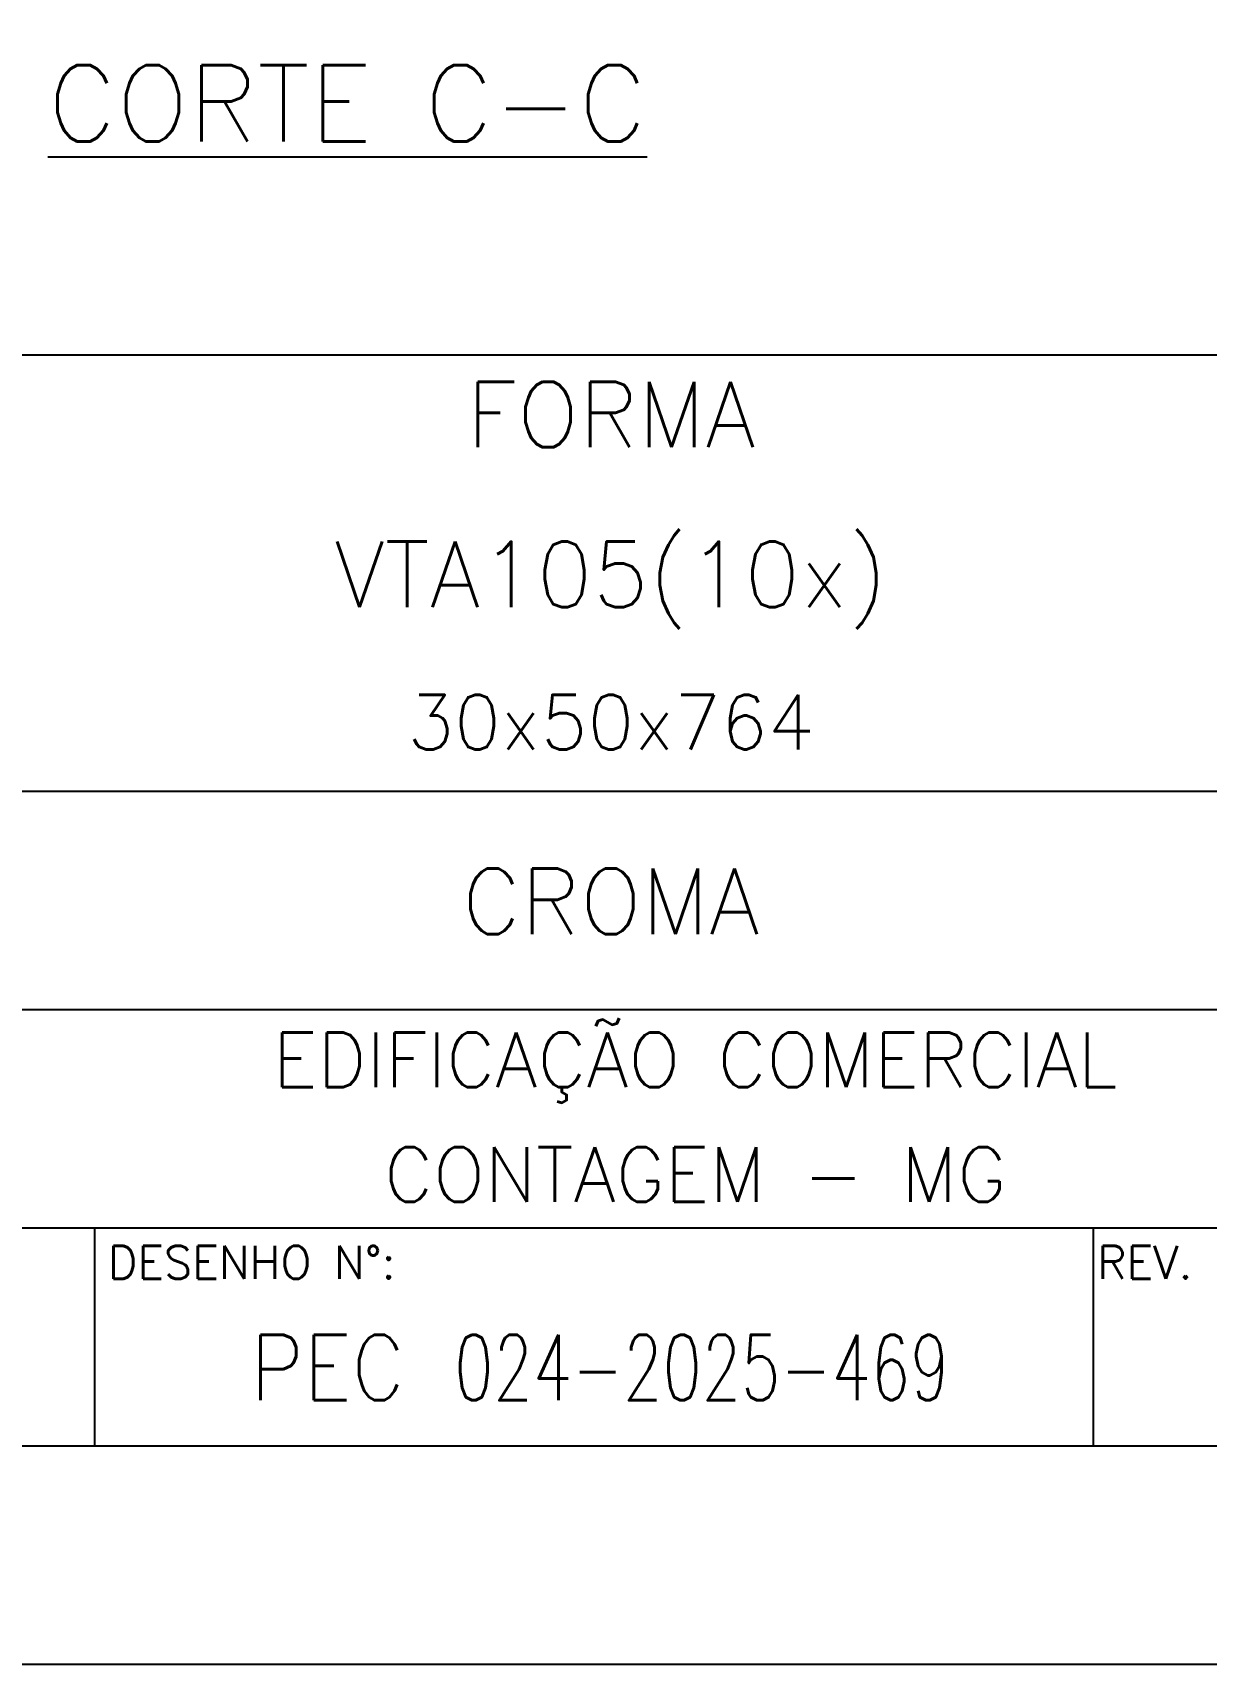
# Model space of a CAD drawing. Header units: centimetres. Extents: x 1658 to 6058, y 7825 to 9310.
# Drawn here: x 3313.5 to 3582.2, y 7824.9 to 8198.7 of the extents above; entities that cross this region are included whole.
import ezdxf
from ezdxf.enums import TextEntityAlignment as Align

# ---------------------------------------------------------------- set-up
doc = ezdxf.new("R2010")
doc.units = ezdxf.units.CM
doc.header["$LTSCALE"] = 50
doc.header["$MEASUREMENT"] = 0
for name, color, linetype in [('COTAS-PRECON', 1, 'Continuous'), ('FORMATO-PRECON', 2, 'Continuous'), ('LINHA-01-PRECON', 1, 'Continuous')]:
    doc.layers.add(name, color=color, linetype=linetype)
doc.styles.add('PRECON-ROMANS', font='romans.shx')
doc.styles.add('R60', font='ROMANS.shx', dxfattribs={"height": 2})
doc.styles.add('ROMANS', font='ROMANS.SHX', dxfattribs={"oblique": 15, "height": 3})
doc.styles.get("Standard").update_dxf_attribs({"font": 'romans.shx'})

# ---------------------------------------------------------------- blocks, each defined once
blk = doc.blocks.new('A$C12EB5E76')
at = {"layer": 'FORMATO-PRECON'}
blk.add_lwpolyline([(-114.69, 1254.28), (-114.69, 4224.28), (4085.31, 4224.28), (4085.31, 1254.28)], close=True, dxfattribs=at)
at = {"layer": 'FORMATO-PRECON', "color": 6}
blk.add_lwpolyline([(135.31, 1354.28), (135.31, 4124.28), (3985.31, 4124.28), (3985.31, 1354.28)], close=True, dxfattribs=at)
blk = doc.blocks.new('CARIMBO')
at = {"layer": 'FORMATO-PRECON', "color": 6}
for p, q in [((-1050, 300), (0, 300)), ((-1750, 200), (0, 200)), ((-1750, 100), (0, 100)), ((-303.91, 0), (-303.91, 100))]:
    blk.add_line(p, q, dxfattribs=at)
blk.add_lwpolyline([(-1750, 500), (0, 500), (0, 0), (-1750, 0)], close=True, dxfattribs=at)
blk.add_lwpolyline([(-761.3, 0), (-761.3, 100)], dxfattribs=at)
at = {"layer": 'FORMATO-PRECON', "style": 'ROMANS'}
for s, p in [('DESENHO N%%d:', (-755.31, 76.68)), ('REV.', (-302.32, 76.68))]:
    blk.add_text(s, height=15, dxfattribs=at).set_placement(p)
at = {"layer": 'FORMATO-PRECON', "color": 4, "linetype": 'ByBlock', "style": 'R60', "width": 0.9}
blk.add_text('PEC', height=30, dxfattribs=at).set_placement((-689.99, 21.03))
at = {"layer": 'FORMATO-PRECON', "color": 5, "style": 'PRECON-ROMANS', "flags": 8}
for p in [(-524.84, 472.63), (-524.98, 423.02), (-524.98, 399.37), (-524.98, 375.97)]:
    blk.add_attdef('X', text='', height=30, dxfattribs=at).set_placement(p, align=Align.MIDDLE_CENTER)
at = {"layer": 'FORMATO-PRECON', "color": 3, "style": 'PRECON-ROMANS', "flags": 8}
for p in [(-524.98, 331.67), (-486.33, 176.97), (-486.33, 124.42)]:
    blk.add_attdef('X', text='', height=25, dxfattribs=at).set_placement(p, align=Align.MIDDLE_CENTER)
at = {"layer": 'FORMATO-PRECON', "color": 4, "style": 'PRECON-ROMANS', "flags": 8}
for p in [(-524.98, 249.6), (-228.66, 39.37), (-76.7, 39.37), (-483.33, 35.98)]:
    blk.add_attdef('X', text='', height=30, dxfattribs=at).set_placement(p, align=Align.MIDDLE_CENTER)
at = {"layer": 'FORMATO-PRECON', "color": 2, "style": 'PRECON-ROMANS', "flags": 8}
for height, p in [(20, (-1635.81, 142.35)), (20, (-1402.47, 142.35)), (20, (-1169.14, 142.35)), (20, (-1635.81, 42.35)), (30, (-902.74, 42.35))]:
    blk.add_attdef('X', text='', height=height, dxfattribs=at).set_placement(p, align=Align.MIDDLE_CENTER)

msp = doc.modelspace()

# ---------------------------------------------------------------- block references
at = {"layer": 'COTAS-PRECON', "xscale": 0.5000000000000071, "yscale": 0.5000000000000071, "zscale": 0.5000000000000071}
msp.add_blockref('A$C12EB5E76', (1715.702, 7197.786), dxfattribs=at)
at = {"layer": 'FORMATO-PRECON'}
ref = msp.add_blockref('CARIMBO', (3708.357, 7874.924), dxfattribs=dict(at, xscale=0.4999999945868204, yscale=0.4999999945868204, zscale=0.4999999945868204))
ref.add_attrib('X', 'FORMA', dxfattribs={"color": 5, "height": 15, "style": 'PRECON-ROMANS', "flags": 8}).set_placement((3445.939, 8111.24), align=Align.MIDDLE_CENTER)
ref.add_attrib('X', 'VTA105(10x)', dxfattribs={"color": 5, "height": 15, "style": 'PRECON-ROMANS', "flags": 8}).set_placement((3445.864, 8074.607), align=Align.MIDDLE_CENTER)
ref.add_attrib('X', '30x50x764', dxfattribs={"color": 3, "height": 12.5, "style": 'PRECON-ROMANS', "flags": 8}).set_placement((3445.864, 8040.761), align=Align.MIDDLE_CENTER)
ref.add_attrib('X', 'CROMA', dxfattribs={"color": 4, "height": 15, "style": 'PRECON-ROMANS', "flags": 8}).set_placement((3445.864, 7999.724), align=Align.MIDDLE_CENTER)
ref.add_attrib('X', 'EDIFICAÇÃO COMERCIAL', dxfattribs={"color": 3, "height": 12.5, "style": 'PRECON-ROMANS', "flags": 8}).set_placement((3465.192, 7963.407), align=Align.MIDDLE_CENTER)
ref.add_attrib('X', 'CONTAGEM - MG', dxfattribs={"color": 3, "height": 12.5, "style": 'PRECON-ROMANS', "flags": 8}).set_placement((3465.192, 7937.136), align=Align.MIDDLE_CENTER)
ref.add_attrib('X', '024-2025-469', dxfattribs={"color": 4, "height": 15, "style": 'PRECON-ROMANS', "width": 0.7}).set_placement((3466.694, 7892.912), align=Align.MIDDLE_CENTER)

# ---------------------------------------------------------------- texts
at = {"layer": 'LINHA-01-PRECON', "color": 2, "insert": (3385.543, 8182.529), "char_height": 17.5, "attachment_point": 5}
msp.add_mtext('\\A1;{\\L\\C4;CORTE C-C}', dxfattribs=at)

doc.saveas('drawing.dxf')
